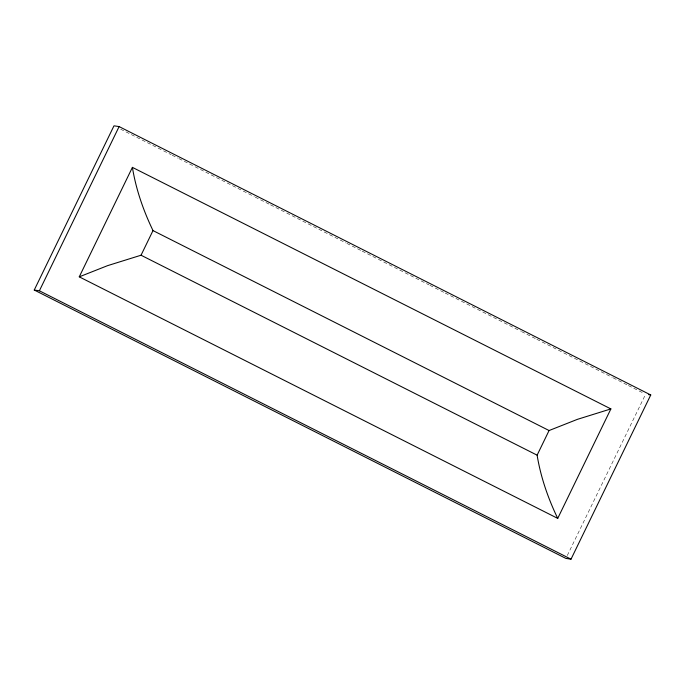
<?xml version="1.0" encoding="UTF-8"?>
<svg xmlns="http://www.w3.org/2000/svg" width="685" height="685" viewBox="0 0 685 685"><rect width="100%" height="100%" fill="white"/><g stroke="black" fill="none" stroke-linecap="round" stroke-linejoin="round"><path stroke-width="0.51" stroke-dasharray="3.42 2.57" d="M567.283 555.526L645.612 394.209M120.663 129.2L162.662 150.4M163.612 150.88L171.25 154.742M172.2 155.221L177.929 158.115M178.888 158.595L194.155 166.301M195.114 166.78L254.289 196.655M255.24 197.143L269.556 204.37M270.515 204.849L285.782 212.555M286.741 213.044L345.916 242.918M346.867 243.398L361.183 250.624M362.142 251.104L377.409 258.819M378.368 259.298L428.956 284.832M429.906 285.32L444.222 292.546M445.181 293.026L460.448 300.732M461.407 301.22L520.583 331.095M521.533 331.574L535.85 338.801M536.809 339.281L552.076 346.995M553.035 347.475L612.21 377.349M613.161 377.829L627.486 385.056M628.436 385.544L643.712 393.25"/><path stroke-width="1.03" d="M34.25 290.029L113.984 125.826L119.113 126.588L650.75 394.971L571.016 559.174L565.887 558.412L34.25 290.029L39.387 290.791L571.016 559.174M39.387 290.791L119.113 126.588M79.254 276.843L132.41 167.371L610.883 408.919L557.727 518.391L79.254 276.843L107.579 265.652L141.041 255.222L537.117 455.165C540.696 477.103 548.086 498.397 557.727 518.391M141.041 255.222L153.003 230.588C143.379 210.603 135.964 189.317 132.41 167.371M537.117 455.165L549.07 430.54L577.404 419.348L610.883 408.919M648.695 394.671L650.75 394.971M153.003 230.588L549.07 430.54"/></g></svg>
